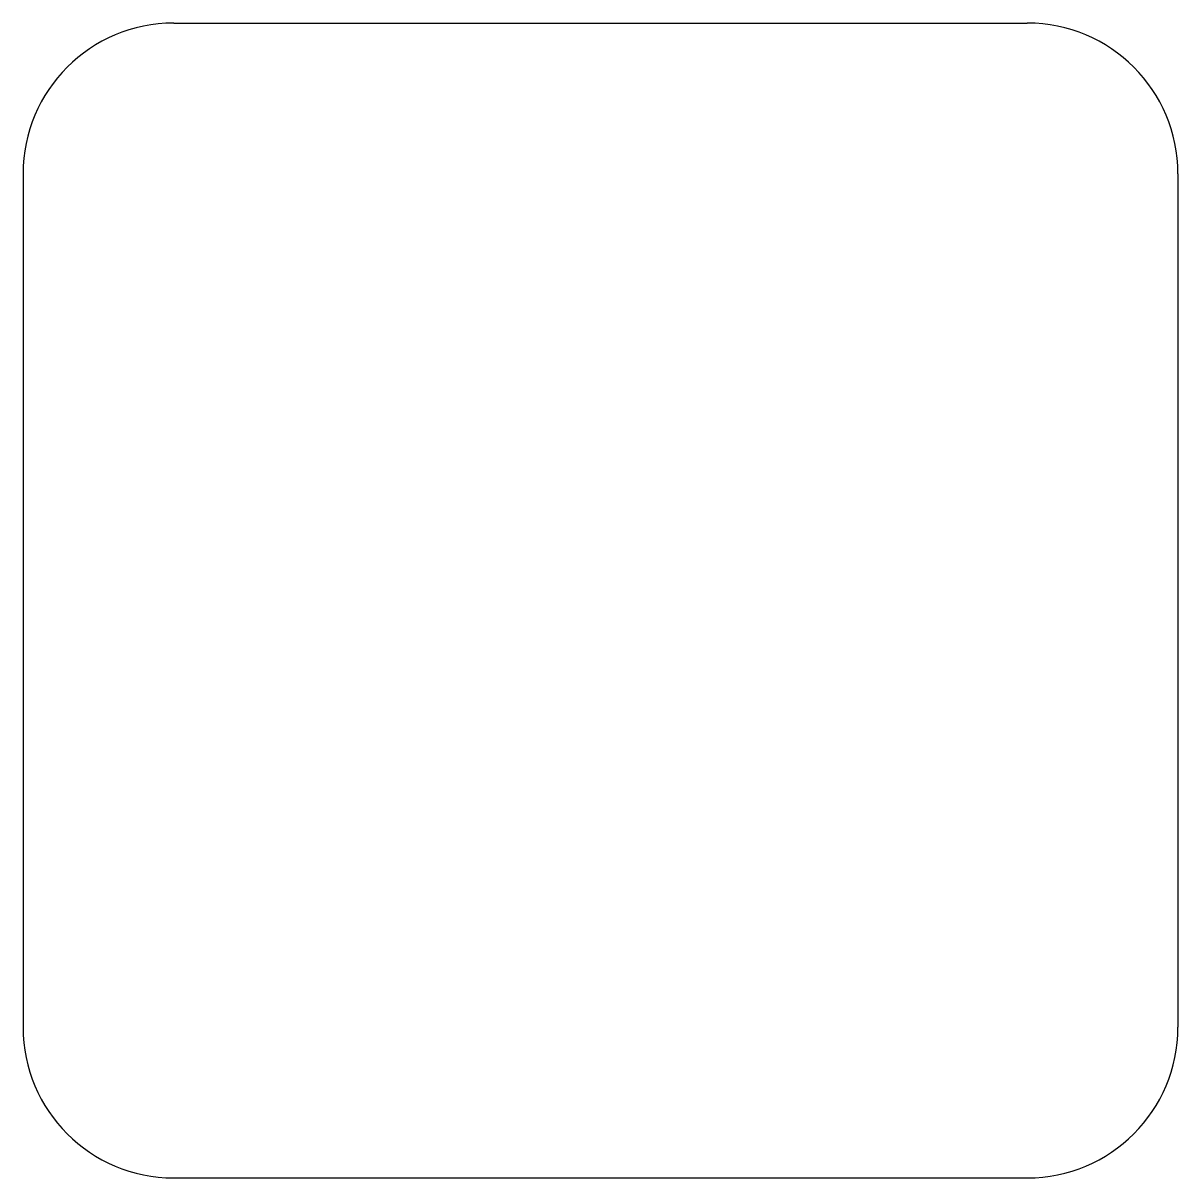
# Model space of a CAD drawing. Extents: x -11.5 to 11.5, y -11.5 to 11.5.
import ezdxf

# ---------------------------------------------------------------- set-up
doc = ezdxf.new("R2010")
doc.units = 0
doc.layers.add('VISIBLE', color=7, linetype='CONTINUOUS')

msp = doc.modelspace()

# ---------------------------------------------------------------- linework, layer by layer
at = {"layer": 'VISIBLE'}
for p, q in [((-8.5, 11.5), (8.5, 11.5)), ((-11.5, 8.5), (-11.5, -8.5)), ((11.5, 8.5), (11.5, -8.5)), ((-8.5, -11.5), (8.5, -11.5))]:
    msp.add_line(p, q, dxfattribs=at)
for centre, start, end in [((-8.5, 8.5), 90, 180), ((8.5, 8.5), 0, 90), ((-8.5, -8.5), 180, 270), ((8.5, -8.5), 270, 0)]:
    msp.add_arc(centre, 3, start, end, dxfattribs=at)

doc.saveas('drawing.dxf')
